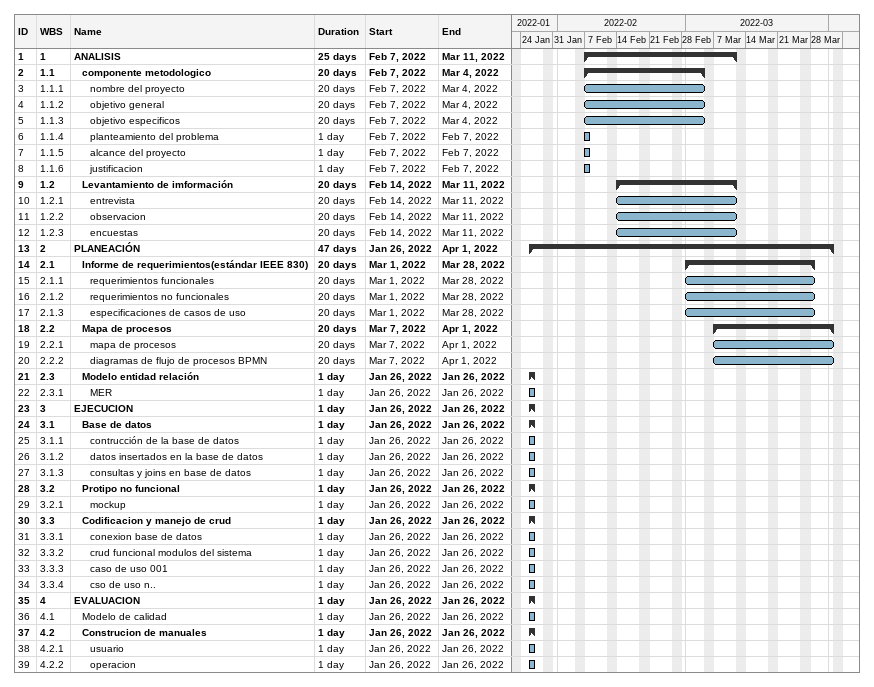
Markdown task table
| ID | WBS | Task | Duration | Start | Finish |
|---|---|---|---|---|---|
| 1 | 1 | **ANALISIS** | 25d | 2022-02-07 | 2022-03-11 |
| 2 | 1.1 | **componente metodologico** | 20d | 2022-02-07 | 2022-03-04 |
| 3 | 1.1.1 | nombre del proyecto | 20d | 2022-02-07 | 2022-03-04 |
| 4 | 1.1.2 | objetivo general | 20d | 2022-02-07 | 2022-03-04 |
| 5 | 1.1.3 | objetivo especificos | 20d | 2022-02-07 | 2022-03-04 |
| 6 | 1.1.4 | planteamiento del problema | 1d | 2022-02-07 | 2022-02-07 |
| 7 | 1.1.5 | alcance del proyecto | 1d | 2022-02-07 | 2022-02-07 |
| 8 | 1.1.6 | justificacion | 1d | 2022-02-07 | 2022-02-07 |
| 9 | 1.2 | **Levantamiento de imformación** | 20d | 2022-02-14 | 2022-03-11 |
| 10 | 1.2.1 | entrevista | 20d | 2022-02-14 | 2022-03-11 |
| 11 | 1.2.2 | observacion | 20d | 2022-02-14 | 2022-03-11 |
| 12 | 1.2.3 | encuestas | 20d | 2022-02-14 | 2022-03-11 |
| 13 | 2 | **PLANEACIÓN** | 47d | 2022-01-26 | 2022-04-01 |
| 14 | 2.1 | **Informe de requerimientos(estándar IEEE 830)** | 20d | 2022-03-01 | 2022-03-28 |
| 15 | 2.1.1 | requerimientos funcionales | 20d | 2022-03-01 | 2022-03-28 |
| 16 | 2.1.2 | requerimientos no funcionales | 20d | 2022-03-01 | 2022-03-28 |
| 17 | 2.1.3 | especificaciones de casos de uso | 20d | 2022-03-01 | 2022-03-28 |
| 18 | 2.2 | **Mapa de procesos** | 20d | 2022-03-07 | 2022-04-01 |
| 19 | 2.2.1 | mapa de procesos | 20d | 2022-03-07 | 2022-04-01 |
| 20 | 2.2.2 | diagramas de flujo de procesos BPMN | 20d | 2022-03-07 | 2022-04-01 |
| 21 | 2.3 | **Modelo entidad relación** | 1d | 2022-01-26 | 2022-01-26 |
| 22 | 2.3.1 | MER | 1d | 2022-01-26 | 2022-01-26 |
| 23 | 3 | **EJECUCION** | 1d | 2022-01-26 | 2022-01-26 |
| 24 | 3.1 | **Base de datos** | 1d | 2022-01-26 | 2022-01-26 |
| 25 | 3.1.1 | contrucción de la base de datos | 1d | 2022-01-26 | 2022-01-26 |
| 26 | 3.1.2 | datos insertados en la base de datos | 1d | 2022-01-26 | 2022-01-26 |
| 27 | 3.1.3 | consultas y joins en base de datos | 1d | 2022-01-26 | 2022-01-26 |
| 28 | 3.2 | **Protipo no funcional** | 1d | 2022-01-26 | 2022-01-26 |
| 29 | 3.2.1 | mockup | 1d | 2022-01-26 | 2022-01-26 |
| 30 | 3.3 | **Codificacion y manejo de crud** | 1d | 2022-01-26 | 2022-01-26 |
| 31 | 3.3.1 | conexion base de datos | 1d | 2022-01-26 | 2022-01-26 |
| 32 | 3.3.2 | crud funcional modulos del sistema | 1d | 2022-01-26 | 2022-01-26 |
| 33 | 3.3.3 | caso de uso 001 | 1d | 2022-01-26 | 2022-01-26 |
| 34 | 3.3.4 | cso de uso n.. | 1d | 2022-01-26 | 2022-01-26 |
| 35 | 4 | **EVALUACION** | 1d | 2022-01-26 | 2022-01-26 |
| 36 | 4.1 | Modelo de calidad | 1d | 2022-01-26 | 2022-01-26 |
| 37 | 4.2 | **Construcion de manuales** | 1d | 2022-01-26 | 2022-01-26 |
| 38 | 4.2.1 | usuario | 1d | 2022-01-26 | 2022-01-26 |
| 39 | 4.2.2 | operacion | 1d | 2022-01-26 | 2022-01-26 |
